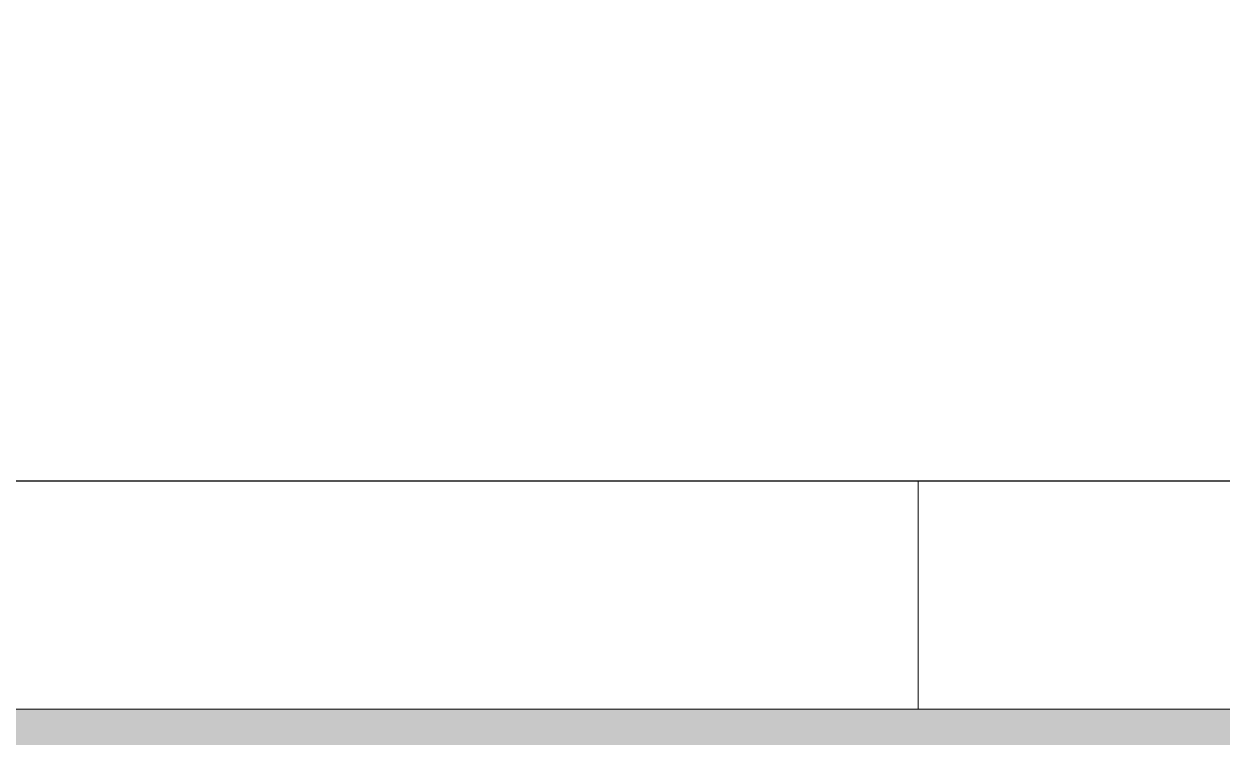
# Model space of a CAD drawing. Header units: millimetres. Extents: x 50254 to 245170, y 481 to 78637.
# Drawn here: x 73799.3 to 74061.5, y 5543.9 to 5700 of the extents above; entities that cross this region are included whole.
import ezdxf

# ---------------------------------------------------------------- set-up
doc = ezdxf.new("R2010")
doc.units = ezdxf.units.MM
doc.linetypes.add('Centre', pattern=[31.75, 6.35, -4.7625, 15.875, -4.7625])
doc.linetypes.add('IMPORT-CENTER _2_', pattern=[40.64, 25.4, -5.08, 5.08, -5.08])
for name, color, linetype, lineweight in [('A-DETL-GENF-5', 9, 'Continuous', 18), ('A-DETL-THIN', 151, 'Continuous', 18), ('A-FLOR-LEVL-2', 51, 'Centre', 9), ('A-WALL', 113, 'Continuous', 18), ('G-IMPT', 8, 'Continuous', 18), ('G-IMPT-4', 8, 'IMPORT-CENTER _2_', 18), ('M-EQPM', 50, 'Continuous', 18), ('M-EQPM-2', 50, 'Continuous', 25)]:
    doc.layers.add(name, color=color, linetype=linetype, lineweight=lineweight)

# ---------------------------------------------------------------- blocks, each defined once
blk = doc.blocks.new('TKTC_XREF_251221_MB TANG 2-7 - TKTC_XREF_260130_MB TANG 2-5_dwg_$cc-4746812-TKCS_CĂN HỘ LOẠI 1 - MẶT CẮT 1')
at = {"layer": 'G-IMPT'}
blk.add_line((31222.55, 5600), (31222.55, 5600), dxfattribs=at)
at = {"layer": 'G-IMPT-4'}
blk.add_line((31264.97, 5600), (31180.12, 5600), dxfattribs=at)
at = {"layer": 'M-EQPM'}
for p, q in [((31254.07, 5600), (31191.02, 5600)), ((31191.02, 5600), (31222.55, 5600)), ((31222.55, 5600), (31254.07, 5600))]:
    blk.add_line(p, q, dxfattribs=at)
blk = doc.blocks.new('TKTC_XREF_251221_MB TANG 2-7 - TKTC_XREF_260130_MB TANG 2-5_dwg_CUM U_DN150-4746811-TKCS_CĂN HỘ LOẠI 1 - MẶT CẮT 1')
at = {"layer": 'G-IMPT'}
for p, q in [((31182.07, 5600), (31181.51, 5600)), ((31181.51, 5600), (31182.07, 5600)), ((31181.51, 5600), (31182.07, 5600)), ((31182.07, 5600), (31181.51, 5600)), ((31185.26, 5600), (31182.07, 5600)), ((31182.07, 5600), (31185.26, 5600)), ((31185.26, 5600), (31182.07, 5600)), ((31182.07, 5600), (31185.26, 5600)), ((31185.83, 5600), (31185.83, 5600)), ((31185.83, 5600), (31185.83, 5600)), ((31185.83, 5600), (31188.64, 5600)), ((31188.64, 5600), (31185.83, 5600)), ((31188.64, 5600), (31185.83, 5600)), ((31188.64, 5600), (31185.83, 5600)), ((31185.83, 5600), (31188.64, 5600)), ((31188.64, 5600), (31185.83, 5600)), ((31188.64, 5600), (31185.83, 5600)), ((31188.64, 5600), (31185.83, 5600)), ((31188.64, 5600), (31189.77, 5600)), ((31189.77, 5600), (31188.64, 5600)), ((31188.64, 5600), (31189.77, 5600)), ((31189.77, 5600), (31188.64, 5600)), ((31189.77, 5600), (31224.3, 5600)), ((31189.77, 5600), (31224.3, 5600)), ((31189.77, 5600), (31224.3, 5600)), ((31189.77, 5600), (31224.3, 5600)), ((31224.3, 5600), (31224.3, 5600)), ((31224.3, 5600), (31224.3, 5600)), ((31224.3, 5600), (31259.79, 5600)), ((31259.79, 5600), (31224.3, 5600))]:
    blk.add_line(p, q, dxfattribs=at)
blk = doc.blocks.new('TKTC_XREF_251221_MB TANG 2-7 - TKTC_XREF_260130_MB TANG 2-5_dwg_CUM U_DN150-V27-TKCS_CĂN HỘ LOẠI 1 - MẶT CẮT 1')
at = {"layer": 'G-IMPT'}
for p, q in [((31180.79, 5600), (31180.11, 5600)), ((31180.11, 5600), (31180.79, 5600)), ((31180.11, 5600), (31180.79, 5600)), ((31180.79, 5600), (31180.11, 5600)), ((31184.58, 5600), (31180.79, 5600)), ((31180.79, 5600), (31184.58, 5600)), ((31184.58, 5600), (31180.79, 5600)), ((31180.79, 5600), (31184.58, 5600)), ((31185.25, 5600), (31185.25, 5600)), ((31185.25, 5600), (31185.25, 5600)), ((31185.25, 5600), (31188.6, 5600)), ((31188.6, 5600), (31185.25, 5600)), ((31188.6, 5600), (31185.25, 5600)), ((31188.6, 5600), (31185.25, 5600)), ((31185.25, 5600), (31188.6, 5600)), ((31188.6, 5600), (31185.25, 5600)), ((31188.6, 5600), (31185.25, 5600)), ((31188.6, 5600), (31185.25, 5600)), ((31188.6, 5600), (31189.95, 5600)), ((31189.95, 5600), (31188.6, 5600)), ((31188.6, 5600), (31189.95, 5600)), ((31189.95, 5600), (31188.6, 5600)), ((31189.95, 5600), (31231.05, 5600)), ((31189.95, 5600), (31231.05, 5600)), ((31189.95, 5600), (31231.05, 5600)), ((31189.95, 5600), (31231.05, 5600)), ((31231.05, 5600), (31267.64, 5600)), ((31267.64, 5600), (31231.05, 5600)), ((31231.05, 5600), (31269.82, 5600)), ((31269.82, 5600), (31231.05, 5600)), ((31231.05, 5600), (31273.31, 5600)), ((31273.31, 5600), (31231.05, 5600))]:
    blk.add_line(p, q, dxfattribs=at)
blk = doc.blocks.new('TKTC_XREF_251221_MB TANG 2-7 - TKTC_XREF_260130_MB TANG 2-5_dwg_$cc-V28-TKCS_CĂN HỘ LOẠI 1 - MẶT CẮT 1')
at = {"layer": 'G-IMPT'}
for p, q in [((31231.05, 5600), (31195.36, 5600)), ((31195.36, 5600), (31266.75, 5600)), ((31266.75, 5600), (31231.05, 5600))]:
    blk.add_line(p, q, dxfattribs=at)
at = {"layer": 'G-IMPT-4'}
blk.add_line((31281.56, 5600), (31180.55, 5600), dxfattribs=at)
at = {"layer": 'M-EQPM'}
for p, q in [((31268.59, 5600), (31193.52, 5600)), ((31193.52, 5600), (31231.05, 5600)), ((31231.05, 5600), (31268.59, 5600))]:
    blk.add_line(p, q, dxfattribs=at)
blk = doc.blocks.new('TKTC_XREF_251221_MB TANG 2-7 - TKTC_XREF_260130_MB TANG 2-5_dwg_$cc-4746805-TKCS_CĂN HỘ LOẠI 1 - MẶT CẮT 1')
at = {"layer": 'G-IMPT-4'}
for p, q in [((31264.16, 5600), (31183.63, 5600)), ((31223.89, 5600), (31223.89, 5600))]:
    blk.add_line(p, q, dxfattribs=at)
at = {"layer": 'M-EQPM'}
for p, q in [((31193.97, 5600), (31250.86, 5600)), ((31250.86, 5600), (31193.97, 5600)), ((31223.89, 5600), (31223.89, 5600)), ((31223.89, 5600), (31223.89, 5600)), ((31223.89, 5600), (31223.89, 5600))]:
    blk.add_line(p, q, dxfattribs=at)
blk = doc.blocks.new('TKTC_XREF_251221_MB TANG 2-7 - TKTC_XREF_260130_MB TANG 2-5_dwg_CUM U_DN100-4746799-TKCS_CĂN HỘ LOẠI 1 - MẶT CẮT 1')
at = {"layer": 'G-IMPT'}
for p, q in [((31182.38, 5600), (31182.88, 5600)), ((31182.88, 5600), (31182.38, 5600)), ((31182.38, 5600), (31182.88, 5600)), ((31182.88, 5600), (31182.38, 5600)), ((31185.74, 5600), (31182.88, 5600)), ((31182.88, 5600), (31185.74, 5600)), ((31185.74, 5600), (31182.88, 5600)), ((31182.88, 5600), (31185.74, 5600)), ((31186.24, 5600), (31186.24, 5600)), ((31186.24, 5600), (31186.24, 5600)), ((31186.24, 5600), (31188.76, 5600)), ((31188.76, 5600), (31186.24, 5600)), ((31188.76, 5600), (31186.24, 5600)), ((31188.76, 5600), (31186.24, 5600)), ((31186.24, 5600), (31188.76, 5600)), ((31188.76, 5600), (31186.24, 5600)), ((31188.76, 5600), (31186.24, 5600)), ((31188.76, 5600), (31186.24, 5600)), ((31188.76, 5600), (31189.77, 5600)), ((31189.77, 5600), (31188.76, 5600)), ((31188.76, 5600), (31189.77, 5600)), ((31189.77, 5600), (31188.76, 5600)), ((31189.77, 5600), (31223.89, 5600)), ((31189.77, 5600), (31223.89, 5600)), ((31189.77, 5600), (31223.89, 5600)), ((31189.77, 5600), (31223.89, 5600)), ((31223.89, 5600), (31223.89, 5600)), ((31223.89, 5600), (31223.89, 5600)), ((31223.89, 5600), (31259.21, 5600)), ((31259.21, 5600), (31223.89, 5600))]:
    blk.add_line(p, q, dxfattribs=at)
blk = doc.blocks.new('TKTC_XREF_251221_MB TANG 2-7 - TKTC_XREF_260130_MB TANG 2-5_dwg_CUM U_DN150-V29-TKCS_CĂN HỘ LOẠI 1 - MẶT CẮT 1')
at = {"layer": 'G-IMPT'}
for p, q in [((31178.78, 5600), (31177.97, 5600)), ((31177.97, 5600), (31178.78, 5600)), ((31177.97, 5600), (31178.78, 5600)), ((31178.78, 5600), (31177.97, 5600)), ((31183.33, 5600), (31178.78, 5600)), ((31178.78, 5600), (31183.33, 5600)), ((31183.33, 5600), (31178.78, 5600)), ((31178.78, 5600), (31183.33, 5600)), ((31184.14, 5600), (31184.14, 5600)), ((31184.14, 5600), (31184.14, 5600)), ((31184.14, 5600), (31184.14, 5600)), ((31184.14, 5600), (31184.14, 5600)), ((31184.14, 5600), (31184.14, 5600)), ((31184.14, 5600), (31184.14, 5600)), ((31184.14, 5600), (31188.16, 5600)), ((31188.16, 5600), (31184.14, 5600)), ((31188.16, 5600), (31184.14, 5600)), ((31188.16, 5600), (31184.14, 5600)), ((31184.14, 5600), (31188.16, 5600)), ((31188.16, 5600), (31184.14, 5600)), ((31188.16, 5600), (31184.14, 5600)), ((31188.16, 5600), (31184.14, 5600)), ((31188.16, 5600), (31189.77, 5600)), ((31189.77, 5600), (31188.16, 5600)), ((31188.16, 5600), (31189.77, 5600)), ((31189.77, 5600), (31188.16, 5600)), ((31189.77, 5600), (31239.1, 5600)), ((31189.77, 5600), (31239.1, 5600)), ((31189.77, 5600), (31239.1, 5600)), ((31189.77, 5600), (31239.1, 5600)), ((31239.1, 5600), (31283.01, 5600)), ((31283.01, 5600), (31239.1, 5600)), ((31239.1, 5600), (31239.1, 5600)), ((31239.1, 5600), (31239.1, 5600))]:
    blk.add_line(p, q, dxfattribs=at)
blk = doc.blocks.new('TKTC_XREF_251221_MB TANG 2-7 - TKTC_XREF_260130_MB TANG 2-5_dwg_$cc-4746800-TKCS_CĂN HỘ LOẠI 1 - MẶT CẮT 1')
at = {"layer": 'G-IMPT-4'}
for p, q in [((31402.54, 5600), (31176.48, 5600)), ((31289.65, 5600), (31289.37, 5600))]:
    blk.add_line(p, q, dxfattribs=at)
at = {"layer": 'M-EQPM'}
for p, q in [((31205.51, 5600), (31205.51, 5600)), ((31289.61, 5600), (31289.4, 5600)), ((31289.4, 5600), (31289.51, 5600)), ((31289.51, 5600), (31289.61, 5600))]:
    blk.add_line(p, q, dxfattribs=at)
blk = doc.blocks.new('TKTC_XREF_251221_MB TANG 2-7 - TKTC_XREF_260130_MB TANG 2-5_dwg_CUM U_DN100-4746796-TKCS_CĂN HỘ LOẠI 1 - MẶT CẮT 1')
at = {"layer": 'G-IMPT'}
for p, q in [((31169.28, 5600), (31170.7, 5600)), ((31170.69, 5600), (31169.28, 5600)), ((31169.28, 5600), (31169.28, 5600)), ((31169.52, 5600), (31170.94, 5600)), ((31170.93, 5600), (31169.52, 5600)), ((31169.52, 5600), (31169.52, 5600)), ((31172.99, 5600), (31173, 5600)), ((31173.24, 5600), (31173.24, 5600)), ((31175.8, 5600), (31175.81, 5600)), ((31176.05, 5600), (31176.05, 5600)), ((31178.7, 5600), (31178.72, 5600)), ((31178.94, 5600), (31178.96, 5600)), ((31180.11, 5600), (31180.12, 5600)), ((31180.12, 5600), (31180.13, 5600)), ((31187.19, 5600), (31180.12, 5600)), ((31180.13, 5600), (31180.14, 5600)), ((31187.2, 5600), (31180.13, 5600)), ((31180.36, 5600), (31180.36, 5600)), ((31180.36, 5600), (31180.37, 5600)), ((31187.43, 5600), (31180.36, 5600)), ((31180.37, 5600), (31180.38, 5600)), ((31187.44, 5600), (31180.37, 5600)), ((31190.02, 5600), (31285.81, 5600)), ((31190.28, 5600), (31286.07, 5600)), ((31286.07, 5600), (31285.81, 5600)), ((31286.05, 5600), (31285.82, 5600)), ((31286.04, 5600), (31285.83, 5600))]:
    blk.add_line(p, q, dxfattribs=at)
at = {"layer": 'G-IMPT', "flags": 128}
for points in [[(31178.7, 5600), (31170.69, 5600), (31170.7, 5600), (31178.71, 5600)], [(31178.95, 5600), (31170.93, 5600), (31170.94, 5600), (31178.96, 5600)], [(31180.14, 5600), (31187.21, 5600), (31187.19, 5600), (31180.11, 5600)], [(31180.38, 5600), (31187.45, 5600), (31187.43, 5600), (31180.36, 5600)], [(31187.19, 5600), (31187.18, 5600), (31190.01, 5600), (31190.04, 5600), (31187.21, 5600), (31187.21, 5600)], [(31187.43, 5600), (31187.43, 5600), (31190.25, 5600), (31190.28, 5600), (31187.45, 5600), (31187.45, 5600)], [(31190.03, 5600), (31285.82, 5600), (31285.83, 5600)], [(31190.26, 5600), (31286.05, 5600), (31286.04, 5600)]]:
    blk.add_lwpolyline(points, dxfattribs=at)
blk = doc.blocks.new('TKTC_XREF_251221_MB TANG 2-7 - TKTC_XREF_260130_MB TANG 2-5_dwg_$cc-V30-TKCS_CĂN HỘ LOẠI 1 - MẶT CẮT 1')
at = {"layer": 'G-IMPT-4'}
for p, q in [((31071.84, 5600), (31192.94, 5600)), ((31132.83, 5600), (31131.94, 5600))]:
    blk.add_line(p, q, dxfattribs=at)
at = {"layer": 'M-EQPM'}
for p, q in [((31132.72, 5600), (31132.06, 5600)), ((31132.06, 5600), (31132.39, 5600)), ((31132.39, 5600), (31132.72, 5600)), ((31177.39, 5600), (31177.39, 5600))]:
    blk.add_line(p, q, dxfattribs=at)
blk = doc.blocks.new('TKTC_XREF_251221_MB TANG 2-7 - TKTC_XREF_260130_MB TANG 2-5_dwg_CUM U_DN100-V31-TKCS_CĂN HỘ LOẠI 1 - MẶT CẮT 1')
at = {"layer": 'G-IMPT'}
for p, q in [((31134.7, 5600), (31133.9, 5600)), ((31185.22, 5600), (31133.9, 5600)), ((31134.65, 5600), (31133.95, 5600)), ((31134.63, 5600), (31133.97, 5600)), ((31186.01, 5600), (31134.7, 5600)), ((31186.74, 5600), (31190.53, 5600)), ((31186.77, 5600), (31190.56, 5600)), ((31187.49, 5600), (31191.28, 5600)), ((31187.52, 5600), (31191.31, 5600)), ((31190.51, 5600), (31190.53, 5600)), ((31190.53, 5600), (31190.56, 5600)), ((31190.56, 5600), (31190.58, 5600)), ((31191.26, 5600), (31191.28, 5600)), ((31191.28, 5600), (31191.31, 5600)), ((31191.28, 5600), (31191.33, 5600)), ((31191.31, 5600), (31191.33, 5600)), ((31192.03, 5600), (31192.08, 5600)), ((31192.85, 5600), (31192.87, 5600)), ((31193.6, 5600), (31193.62, 5600)), ((31194.35, 5600), (31194.37, 5600)), ((31195.1, 5600), (31195.12, 5600)), ((31195.58, 5600), (31196.34, 5600)), ((31196.36, 5600), (31195.61, 5600)), ((31196.33, 5600), (31197.1, 5600)), ((31196.34, 5600), (31196.36, 5600)), ((31197.11, 5600), (31196.36, 5600)), ((31197.1, 5600), (31197.11, 5600))]:
    blk.add_line(p, q, dxfattribs=at)
at = {"layer": 'G-IMPT', "flags": 128}
for points in [[(31185.26, 5600), (31133.95, 5600), (31133.97, 5600)], [(31185.97, 5600), (31134.65, 5600), (31134.63, 5600)], [(31186.72, 5600), (31186.71, 5600), (31185.19, 5600), (31185.28, 5600), (31186.8, 5600), (31186.79, 5600)], [(31187.47, 5600), (31187.46, 5600), (31185.95, 5600), (31186.03, 5600), (31187.55, 5600), (31187.54, 5600)], [(31190.58, 5600), (31186.79, 5600), (31186.72, 5600), (31190.51, 5600)], [(31191.33, 5600), (31187.54, 5600), (31187.47, 5600), (31191.26, 5600)], [(31191.29, 5600), (31195.58, 5600), (31195.61, 5600), (31191.32, 5600)], [(31192.04, 5600), (31196.33, 5600), (31196.36, 5600), (31192.07, 5600)]]:
    blk.add_lwpolyline(points, dxfattribs=at)
blk = doc.blocks.new('TKTC_XREF_251221_MB TANG 2-7 - TKTC_XREF_260130_MB TANG 2-5_dwg_$cc-4746795-TKCS_CĂN HỘ LOẠI 1 - MẶT CẮT 1')
at = {"layer": 'G-IMPT-4'}
for p, q in [((31043.33, 5600), (31196.34, 5600)), ((31119.9, 5600), (31119.78, 5600))]:
    blk.add_line(p, q, dxfattribs=at)
at = {"layer": 'M-EQPM'}
for p, q in [((31119.88, 5600), (31119.79, 5600)), ((31119.79, 5600), (31119.84, 5600)), ((31119.84, 5600), (31119.88, 5600)), ((31176.69, 5600), (31176.69, 5600))]:
    blk.add_line(p, q, dxfattribs=at)
blk = doc.blocks.new('TKTC_XREF_251221_MB TANG 2-7 - TKTC_XREF_260130_MB TANG 2-5_dwg_CUM U_DN100-V32-TKCS_CĂN HỘ LOẠI 1 - MẶT CẮT 1')
at = {"layer": 'G-IMPT'}
for p, q in [((31119.78, 5600), (31119.89, 5600)), ((31184.62, 5600), (31119.78, 5600)), ((31119.79, 5600), (31119.88, 5600)), ((31119.79, 5600), (31119.88, 5600)), ((31184.73, 5600), (31119.89, 5600)), ((31186.53, 5600), (31191.32, 5600)), ((31186.54, 5600), (31191.33, 5600)), ((31186.64, 5600), (31191.43, 5600)), ((31186.64, 5600), (31191.43, 5600)), ((31191.32, 5600), (31191.32, 5600)), ((31191.33, 5600), (31191.32, 5600)), ((31191.33, 5600), (31191.33, 5600)), ((31191.43, 5600), (31191.42, 5600)), ((31191.43, 5600), (31191.43, 5600)), ((31191.43, 5600), (31191.43, 5600)), ((31192.28, 5600), (31192.28, 5600)), ((31192.39, 5600), (31192.38, 5600)), ((31194.25, 5600), (31194.24, 5600)), ((31194.35, 5600), (31194.35, 5600)), ((31196.15, 5600), (31196.15, 5600)), ((31196.25, 5600), (31196.25, 5600)), ((31198.66, 5600), (31197.7, 5600)), ((31197.71, 5600), (31198.67, 5600)), ((31198.77, 5600), (31197.81, 5600)), ((31197.81, 5600), (31198.77, 5600)), ((31198.67, 5600), (31198.66, 5600)), ((31198.77, 5600), (31198.77, 5600))]:
    blk.add_line(p, q, dxfattribs=at)
at = {"layer": 'G-IMPT', "flags": 128}
for points in [[(31184.62, 5600), (31119.79, 5600), (31119.79, 5600)], [(31184.72, 5600), (31119.88, 5600), (31119.88, 5600)], [(31186.54, 5600), (31186.54, 5600), (31184.63, 5600), (31184.61, 5600), (31186.53, 5600), (31186.53, 5600)], [(31186.65, 5600), (31186.65, 5600), (31184.73, 5600), (31184.72, 5600), (31186.63, 5600), (31186.64, 5600)], [(31191.32, 5600), (31186.53, 5600), (31186.54, 5600), (31191.33, 5600)], [(31191.42, 5600), (31186.64, 5600), (31186.65, 5600), (31191.43, 5600)], [(31192.28, 5600), (31197.71, 5600), (31197.7, 5600), (31192.28, 5600)], [(31192.39, 5600), (31197.81, 5600), (31197.81, 5600), (31192.38, 5600)]]:
    blk.add_lwpolyline(points, dxfattribs=at)
blk = doc.blocks.new('TKTC_XREF_251221_MB TANG 2-7 - TKTC_XREF_260130_MB TANG 2-5_dwg_$cc-4746798-TKCS_CĂN HỘ LOẠI 1 - MẶT CẮT 1')
at = {"layer": 'G-IMPT-4'}
for p, q in [((31044.17, 5600), (31197.18, 5600)), ((31120.61, 5600), (31120.73, 5600))]:
    blk.add_line(p, q, dxfattribs=at)
at = {"layer": 'M-EQPM'}
for p, q in [((31120.67, 5600), (31120.63, 5600)), ((31120.63, 5600), (31120.72, 5600)), ((31120.72, 5600), (31120.67, 5600)), ((31177.53, 5600), (31177.53, 5600))]:
    blk.add_line(p, q, dxfattribs=at)
blk = doc.blocks.new('TKTC_XREF_251221_MB TANG 2-7 - TKTC_XREF_260130_MB TANG 2-5_dwg_$cc-4746797-TKCS_CĂN HỘ LOẠI 1 - MẶT CẮT 1')
at = {"layer": 'G-IMPT-4'}
for p, q in [((31072.24, 5600), (31193.34, 5600)), ((31133.23, 5600), (31132.35, 5600))]:
    blk.add_line(p, q, dxfattribs=at)
at = {"layer": 'M-EQPM'}
for p, q in [((31133.12, 5600), (31132.46, 5600)), ((31132.46, 5600), (31132.79, 5600)), ((31132.79, 5600), (31133.12, 5600)), ((31177.79, 5600), (31177.79, 5600))]:
    blk.add_line(p, q, dxfattribs=at)
blk = doc.blocks.new('TKTC_XREF_251221_MB TANG 2-7 - TKTC_XREF_260130_MB TANG 2-5_dwg_$cc-4746802-TKCS_CĂN HỘ LOẠI 1 - MẶT CẮT 1')
at = {"layer": 'G-IMPT-4'}
for p, q in [((31071.84, 5600), (31192.94, 5600)), ((31132.83, 5600), (31131.94, 5600))]:
    blk.add_line(p, q, dxfattribs=at)
at = {"layer": 'M-EQPM'}
for p, q in [((31132.72, 5600), (31132.06, 5600)), ((31132.06, 5600), (31132.39, 5600)), ((31132.39, 5600), (31132.72, 5600)), ((31177.39, 5600), (31177.39, 5600))]:
    blk.add_line(p, q, dxfattribs=at)
blk = doc.blocks.new('TKTC_XREF_251221_MB TANG 2-7 - TKTC_XREF_260130_MB TANG 2-5_dwg_CUM U_DN100-V39-TKCS_CĂN HỘ LOẠI 1 - MẶT CẮT 1')
at = {"layer": 'G-IMPT'}
for p, q in [((31134.7, 5600), (31133.9, 5600)), ((31185.22, 5600), (31133.9, 5600)), ((31134.65, 5600), (31133.95, 5600)), ((31134.63, 5600), (31133.97, 5600)), ((31186.01, 5600), (31134.7, 5600)), ((31186.74, 5600), (31190.53, 5600)), ((31186.77, 5600), (31190.56, 5600)), ((31187.49, 5600), (31191.28, 5600)), ((31187.52, 5600), (31191.31, 5600)), ((31190.51, 5600), (31190.53, 5600)), ((31190.53, 5600), (31190.56, 5600)), ((31190.56, 5600), (31190.58, 5600)), ((31191.26, 5600), (31191.28, 5600)), ((31191.28, 5600), (31191.31, 5600)), ((31191.28, 5600), (31191.33, 5600)), ((31191.31, 5600), (31191.33, 5600)), ((31192.03, 5600), (31192.08, 5600)), ((31192.85, 5600), (31192.87, 5600)), ((31193.6, 5600), (31193.62, 5600)), ((31194.35, 5600), (31194.37, 5600)), ((31195.1, 5600), (31195.12, 5600)), ((31195.58, 5600), (31196.34, 5600)), ((31196.36, 5600), (31195.61, 5600)), ((31196.33, 5600), (31197.1, 5600)), ((31196.34, 5600), (31196.36, 5600)), ((31197.11, 5600), (31196.36, 5600)), ((31197.1, 5600), (31197.11, 5600))]:
    blk.add_line(p, q, dxfattribs=at)
at = {"layer": 'G-IMPT', "flags": 128}
for points in [[(31185.26, 5600), (31133.95, 5600), (31133.97, 5600)], [(31185.97, 5600), (31134.65, 5600), (31134.63, 5600)], [(31186.72, 5600), (31186.71, 5600), (31185.19, 5600), (31185.28, 5600), (31186.8, 5600), (31186.79, 5600)], [(31187.47, 5600), (31187.46, 5600), (31185.95, 5600), (31186.03, 5600), (31187.55, 5600), (31187.54, 5600)], [(31190.58, 5600), (31186.79, 5600), (31186.72, 5600), (31190.51, 5600)], [(31191.33, 5600), (31187.54, 5600), (31187.47, 5600), (31191.26, 5600)], [(31191.29, 5600), (31195.58, 5600), (31195.61, 5600), (31191.32, 5600)], [(31192.04, 5600), (31196.33, 5600), (31196.36, 5600), (31192.07, 5600)]]:
    blk.add_lwpolyline(points, dxfattribs=at)
blk = doc.blocks.new('TKTC_XREF_251221_MB TANG 2-7 - TKTC_XREF_260130_MB TANG 2-5_dwg_$cc-4746807-TKCS_CĂN HỘ LOẠI 1 - MẶT CẮT 1')
at = {"layer": 'G-IMPT-4'}
for p, q in [((31043.33, 5600), (31196.34, 5600)), ((31119.9, 5600), (31119.78, 5600))]:
    blk.add_line(p, q, dxfattribs=at)
at = {"layer": 'M-EQPM'}
for p, q in [((31119.88, 5600), (31119.79, 5600)), ((31119.79, 5600), (31119.84, 5600)), ((31119.84, 5600), (31119.88, 5600)), ((31176.69, 5600), (31176.69, 5600))]:
    blk.add_line(p, q, dxfattribs=at)
blk = doc.blocks.new('TKTC_XREF_251221_MB TANG 2-7 - TKTC_XREF_260130_MB TANG 2-5_dwg_CUM U_DN100-V40-TKCS_CĂN HỘ LOẠI 1 - MẶT CẮT 1')
at = {"layer": 'G-IMPT'}
for p, q in [((31119.78, 5600), (31119.89, 5600)), ((31184.62, 5600), (31119.78, 5600)), ((31119.79, 5600), (31119.88, 5600)), ((31119.79, 5600), (31119.88, 5600)), ((31184.73, 5600), (31119.89, 5600)), ((31186.53, 5600), (31191.32, 5600)), ((31186.54, 5600), (31191.33, 5600)), ((31186.64, 5600), (31191.43, 5600)), ((31186.64, 5600), (31191.43, 5600)), ((31191.32, 5600), (31191.32, 5600)), ((31191.33, 5600), (31191.32, 5600)), ((31191.33, 5600), (31191.33, 5600)), ((31191.43, 5600), (31191.42, 5600)), ((31191.43, 5600), (31191.43, 5600)), ((31191.43, 5600), (31191.43, 5600)), ((31192.28, 5600), (31192.28, 5600)), ((31192.39, 5600), (31192.38, 5600)), ((31194.25, 5600), (31194.24, 5600)), ((31194.35, 5600), (31194.35, 5600)), ((31196.15, 5600), (31196.15, 5600)), ((31196.25, 5600), (31196.25, 5600)), ((31198.66, 5600), (31197.7, 5600)), ((31197.71, 5600), (31198.67, 5600)), ((31198.77, 5600), (31197.81, 5600)), ((31197.81, 5600), (31198.77, 5600)), ((31198.67, 5600), (31198.66, 5600)), ((31198.77, 5600), (31198.77, 5600))]:
    blk.add_line(p, q, dxfattribs=at)
at = {"layer": 'G-IMPT', "flags": 128}
for points in [[(31184.62, 5600), (31119.79, 5600), (31119.79, 5600)], [(31184.72, 5600), (31119.88, 5600), (31119.88, 5600)], [(31186.54, 5600), (31186.54, 5600), (31184.63, 5600), (31184.61, 5600), (31186.53, 5600), (31186.53, 5600)], [(31186.65, 5600), (31186.65, 5600), (31184.73, 5600), (31184.72, 5600), (31186.63, 5600), (31186.64, 5600)], [(31191.32, 5600), (31186.53, 5600), (31186.54, 5600), (31191.33, 5600)], [(31191.42, 5600), (31186.64, 5600), (31186.65, 5600), (31191.43, 5600)], [(31192.28, 5600), (31197.71, 5600), (31197.7, 5600), (31192.28, 5600)], [(31192.39, 5600), (31197.81, 5600), (31197.81, 5600), (31192.38, 5600)]]:
    blk.add_lwpolyline(points, dxfattribs=at)
blk = doc.blocks.new('TKTC_XREF_251221_MB TANG 2-7 - TKTC_XREF_260130_MB TANG 2-5_dwg_$cc-4746806-TKCS_CĂN HỘ LOẠI 1 - MẶT CẮT 1')
at = {"layer": 'G-IMPT-4'}
for p, q in [((31044.17, 5600), (31197.18, 5600)), ((31120.61, 5600), (31120.73, 5600))]:
    blk.add_line(p, q, dxfattribs=at)
at = {"layer": 'M-EQPM'}
for p, q in [((31120.67, 5600), (31120.63, 5600)), ((31120.63, 5600), (31120.72, 5600)), ((31120.72, 5600), (31120.67, 5600)), ((31177.53, 5600), (31177.53, 5600))]:
    blk.add_line(p, q, dxfattribs=at)
blk = doc.blocks.new('TKTC_XREF_251221_MB TANG 2-7 - TKTC_XREF_260130_MB TANG 2-5_dwg_$cc-4746801-TKCS_CĂN HỘ LOẠI 1 - MẶT CẮT 1')
at = {"layer": 'G-IMPT-4'}
for p, q in [((31072.24, 5600), (31193.34, 5600)), ((31133.23, 5600), (31132.35, 5600))]:
    blk.add_line(p, q, dxfattribs=at)
at = {"layer": 'M-EQPM'}
for p, q in [((31133.12, 5600), (31132.46, 5600)), ((31132.46, 5600), (31132.79, 5600)), ((31132.79, 5600), (31133.12, 5600)), ((31177.79, 5600), (31177.79, 5600))]:
    blk.add_line(p, q, dxfattribs=at)
blk = doc.blocks.new('TKTC_XREF_251221_MB TANG 2-7 - TKTC_XREF_251221_MB TANG 2-7-2039446-TKCS_CĂN HỘ LOẠI 1 - MẶT CẮT 1')
at = {"layer": 'M-EQPM'}
for p, q in [((31086.14, 5600), (31135.31, 5600)), ((31135.31, 5600), (31086.14, 5600)), ((31187.94, 5600), (31139.77, 5600)), ((31139.77, 5600), (31187.94, 5600)), ((31185.72, 5600), (31234.88, 5600)), ((31234.88, 5600), (31185.72, 5600)), ((31185.72, 5600), (31234.88, 5600)), ((31234.88, 5600), (31185.72, 5600)), ((31185.72, 5600), (31234.88, 5600)), ((31234.88, 5600), (31185.72, 5600)), ((31185.72, 5600), (31234.88, 5600)), ((31234.88, 5600), (31185.72, 5600))]:
    blk.add_line(p, q, dxfattribs=at)
at = {"layer": 'M-EQPM-2'}
blk.add_line((23535.31, 5600), (33902.81, 5600), dxfattribs=at)
for name, p in [('TKTC_XREF_251221_MB TANG 2-7 - TKTC_XREF_260130_MB TANG 2-5_dwg_$cc-4746795-TKCS_CĂN HỘ LOẠI 1 - MẶT CẮT 1', (-99.57, 0)), ('TKTC_XREF_251221_MB TANG 2-7 - TKTC_XREF_260130_MB TANG 2-5_dwg_$cc-4746798-TKCS_CĂN HỘ LOẠI 1 - MẶT CẮT 1', (-100.32, 0)), ('TKTC_XREF_251221_MB TANG 2-7 - TKTC_XREF_260130_MB TANG 2-5_dwg_$cc-4746797-TKCS_CĂN HỘ LOẠI 1 - MẶT CẮT 1', (-100.32, 0)), ('TKTC_XREF_251221_MB TANG 2-7 - TKTC_XREF_260130_MB TANG 2-5_dwg_$cc-V30-TKCS_CĂN HỘ LOẠI 1 - MẶT CẮT 1', (-99.57, 0)), ('TKTC_XREF_251221_MB TANG 2-7 - TKTC_XREF_260130_MB TANG 2-5_dwg_CUM U_DN100-V32-TKCS_CĂN HỘ LOẠI 1 - MẶT CẮT 1', (-99.57, 0)), ('TKTC_XREF_251221_MB TANG 2-7 - TKTC_XREF_260130_MB TANG 2-5_dwg_CUM U_DN100-V32-TKCS_CĂN HỘ LOẠI 1 - MẶT CẮT 1', (-99.49, 0)), ('TKTC_XREF_251221_MB TANG 2-7 - TKTC_XREF_260130_MB TANG 2-5_dwg_CUM U_DN100-V31-TKCS_CĂN HỘ LOẠI 1 - MẶT CẮT 1', (-99.92, 0)), ('TKTC_XREF_251221_MB TANG 2-7 - TKTC_XREF_260130_MB TANG 2-5_dwg_CUM U_DN100-V31-TKCS_CĂN HỘ LOẠI 1 - MẶT CẮT 1', (-99.57, 0)), ('TKTC_XREF_251221_MB TANG 2-7 - TKTC_XREF_260130_MB TANG 2-5_dwg_$cc-4746795-TKCS_CĂN HỘ LOẠI 1 - MẶT CẮT 1', (0, 0)), ('TKTC_XREF_251221_MB TANG 2-7 - TKTC_XREF_260130_MB TANG 2-5_dwg_$cc-4746795-TKCS_CĂN HỘ LOẠI 1 - MẶT CẮT 1', (0, 0)), ('TKTC_XREF_251221_MB TANG 2-7 - TKTC_XREF_260130_MB TANG 2-5_dwg_$cc-4746795-TKCS_CĂN HỘ LOẠI 1 - MẶT CẮT 1', (0, 0)), ('TKTC_XREF_251221_MB TANG 2-7 - TKTC_XREF_260130_MB TANG 2-5_dwg_$cc-4746807-TKCS_CĂN HỘ LOẠI 1 - MẶT CẮT 1', (0, 0)), ('TKTC_XREF_251221_MB TANG 2-7 - TKTC_XREF_260130_MB TANG 2-5_dwg_$cc-4746798-TKCS_CĂN HỘ LOẠI 1 - MẶT CẮT 1', (0, 0)), ('TKTC_XREF_251221_MB TANG 2-7 - TKTC_XREF_260130_MB TANG 2-5_dwg_$cc-4746798-TKCS_CĂN HỘ LOẠI 1 - MẶT CẮT 1', (0, 0)), ('TKTC_XREF_251221_MB TANG 2-7 - TKTC_XREF_260130_MB TANG 2-5_dwg_$cc-4746798-TKCS_CĂN HỘ LOẠI 1 - MẶT CẮT 1', (0, 0)), ('TKTC_XREF_251221_MB TANG 2-7 - TKTC_XREF_260130_MB TANG 2-5_dwg_$cc-4746806-TKCS_CĂN HỘ LOẠI 1 - MẶT CẮT 1', (0, 0)), ('TKTC_XREF_251221_MB TANG 2-7 - TKTC_XREF_260130_MB TANG 2-5_dwg_$cc-V30-TKCS_CĂN HỘ LOẠI 1 - MẶT CẮT 1', (0, 0)), ('TKTC_XREF_251221_MB TANG 2-7 - TKTC_XREF_260130_MB TANG 2-5_dwg_$cc-V30-TKCS_CĂN HỘ LOẠI 1 - MẶT CẮT 1', (0, 0)), ('TKTC_XREF_251221_MB TANG 2-7 - TKTC_XREF_260130_MB TANG 2-5_dwg_$cc-V30-TKCS_CĂN HỘ LOẠI 1 - MẶT CẮT 1', (0, 0)), ('TKTC_XREF_251221_MB TANG 2-7 - TKTC_XREF_260130_MB TANG 2-5_dwg_$cc-4746802-TKCS_CĂN HỘ LOẠI 1 - MẶT CẮT 1', (0, 0)), ('TKTC_XREF_251221_MB TANG 2-7 - TKTC_XREF_260130_MB TANG 2-5_dwg_$cc-4746797-TKCS_CĂN HỘ LOẠI 1 - MẶT CẮT 1', (0, 0)), ('TKTC_XREF_251221_MB TANG 2-7 - TKTC_XREF_260130_MB TANG 2-5_dwg_$cc-4746797-TKCS_CĂN HỘ LOẠI 1 - MẶT CẮT 1', (0, 0)), ('TKTC_XREF_251221_MB TANG 2-7 - TKTC_XREF_260130_MB TANG 2-5_dwg_$cc-4746797-TKCS_CĂN HỘ LOẠI 1 - MẶT CẮT 1', (0, 0)), ('TKTC_XREF_251221_MB TANG 2-7 - TKTC_XREF_260130_MB TANG 2-5_dwg_$cc-4746801-TKCS_CĂN HỘ LOẠI 1 - MẶT CẮT 1', (0, 0)), ('TKTC_XREF_251221_MB TANG 2-7 - TKTC_XREF_260130_MB TANG 2-5_dwg_CUM U_DN100-V32-TKCS_CĂN HỘ LOẠI 1 - MẶT CẮT 1', (0, 0)), ('TKTC_XREF_251221_MB TANG 2-7 - TKTC_XREF_260130_MB TANG 2-5_dwg_CUM U_DN100-V32-TKCS_CĂN HỘ LOẠI 1 - MẶT CẮT 1', (0, 0)), ('TKTC_XREF_251221_MB TANG 2-7 - TKTC_XREF_260130_MB TANG 2-5_dwg_CUM U_DN100-V32-TKCS_CĂN HỘ LOẠI 1 - MẶT CẮT 1', (0, 0)), ('TKTC_XREF_251221_MB TANG 2-7 - TKTC_XREF_260130_MB TANG 2-5_dwg_CUM U_DN100-V40-TKCS_CĂN HỘ LOẠI 1 - MẶT CẮT 1', (0, 0)), ('TKTC_XREF_251221_MB TANG 2-7 - TKTC_XREF_260130_MB TANG 2-5_dwg_CUM U_DN100-V32-TKCS_CĂN HỘ LOẠI 1 - MẶT CẮT 1', (0.84, 0)), ('TKTC_XREF_251221_MB TANG 2-7 - TKTC_XREF_260130_MB TANG 2-5_dwg_CUM U_DN100-V32-TKCS_CĂN HỘ LOẠI 1 - MẶT CẮT 1', (0.84, 0)), ('TKTC_XREF_251221_MB TANG 2-7 - TKTC_XREF_260130_MB TANG 2-5_dwg_CUM U_DN100-V32-TKCS_CĂN HỘ LOẠI 1 - MẶT CẮT 1', (0.84, 0)), ('TKTC_XREF_251221_MB TANG 2-7 - TKTC_XREF_260130_MB TANG 2-5_dwg_CUM U_DN100-V40-TKCS_CĂN HỘ LOẠI 1 - MẶT CẮT 1', (0.84, 0)), ('TKTC_XREF_251221_MB TANG 2-7 - TKTC_XREF_260130_MB TANG 2-5_dwg_CUM U_DN100-V31-TKCS_CĂN HỘ LOẠI 1 - MẶT CẮT 1', (0, 0)), ('TKTC_XREF_251221_MB TANG 2-7 - TKTC_XREF_260130_MB TANG 2-5_dwg_CUM U_DN100-V31-TKCS_CĂN HỘ LOẠI 1 - MẶT CẮT 1', (0, 0)), ('TKTC_XREF_251221_MB TANG 2-7 - TKTC_XREF_260130_MB TANG 2-5_dwg_CUM U_DN100-V31-TKCS_CĂN HỘ LOẠI 1 - MẶT CẮT 1', (0, 0)), ('TKTC_XREF_251221_MB TANG 2-7 - TKTC_XREF_260130_MB TANG 2-5_dwg_CUM U_DN100-V39-TKCS_CĂN HỘ LOẠI 1 - MẶT CẮT 1', (0, 0)), ('TKTC_XREF_251221_MB TANG 2-7 - TKTC_XREF_260130_MB TANG 2-5_dwg_CUM U_DN100-V31-TKCS_CĂN HỘ LOẠI 1 - MẶT CẮT 1', (0.4, 0)), ('TKTC_XREF_251221_MB TANG 2-7 - TKTC_XREF_260130_MB TANG 2-5_dwg_CUM U_DN100-V31-TKCS_CĂN HỘ LOẠI 1 - MẶT CẮT 1', (0.4, 0)), ('TKTC_XREF_251221_MB TANG 2-7 - TKTC_XREF_260130_MB TANG 2-5_dwg_CUM U_DN100-V31-TKCS_CĂN HỘ LOẠI 1 - MẶT CẮT 1', (0.4, 0)), ('TKTC_XREF_251221_MB TANG 2-7 - TKTC_XREF_260130_MB TANG 2-5_dwg_CUM U_DN100-V39-TKCS_CĂN HỘ LOẠI 1 - MẶT CẮT 1', (0.4, 0)), ('TKTC_XREF_251221_MB TANG 2-7 - TKTC_XREF_260130_MB TANG 2-5_dwg_CUM U_DN100-4746796-TKCS_CĂN HỘ LOẠI 1 - MẶT CẮT 1', (0, 0)), ('TKTC_XREF_251221_MB TANG 2-7 - TKTC_XREF_260130_MB TANG 2-5_dwg_CUM U_DN100-4746796-TKCS_CĂN HỘ LOẠI 1 - MẶT CẮT 1', (0, 0)), ('TKTC_XREF_251221_MB TANG 2-7 - TKTC_XREF_260130_MB TANG 2-5_dwg_$cc-4746800-TKCS_CĂN HỘ LOẠI 1 - MẶT CẮT 1', (0, 0)), ('TKTC_XREF_251221_MB TANG 2-7 - TKTC_XREF_260130_MB TANG 2-5_dwg_$cc-4746800-TKCS_CĂN HỘ LOẠI 1 - MẶT CẮT 1', (0, 0)), ('TKTC_XREF_251221_MB TANG 2-7 - TKTC_XREF_260130_MB TANG 2-5_dwg_CUM U_DN150-V29-TKCS_CĂN HỘ LOẠI 1 - MẶT CẮT 1', (0, 0)), ('TKTC_XREF_251221_MB TANG 2-7 - TKTC_XREF_260130_MB TANG 2-5_dwg_CUM U_DN150-V29-TKCS_CĂN HỘ LOẠI 1 - MẶT CẮT 1', (0, 0)), ('TKTC_XREF_251221_MB TANG 2-7 - TKTC_XREF_260130_MB TANG 2-5_dwg_CUM U_DN150-V27-TKCS_CĂN HỘ LOẠI 1 - MẶT CẮT 1', (-0.18, 0)), ('TKTC_XREF_251221_MB TANG 2-7 - TKTC_XREF_260130_MB TANG 2-5_dwg_CUM U_DN150-V27-TKCS_CĂN HỘ LOẠI 1 - MẶT CẮT 1', (-0.18, 0)), ('TKTC_XREF_251221_MB TANG 2-7 - TKTC_XREF_260130_MB TANG 2-5_dwg_CUM U_DN150-V27-TKCS_CĂN HỘ LOẠI 1 - MẶT CẮT 1', (0, 0)), ('TKTC_XREF_251221_MB TANG 2-7 - TKTC_XREF_260130_MB TANG 2-5_dwg_$cc-4746812-TKCS_CĂN HỘ LOẠI 1 - MẶT CẮT 1', (0, 0)), ('TKTC_XREF_251221_MB TANG 2-7 - TKTC_XREF_260130_MB TANG 2-5_dwg_$cc-4746812-TKCS_CĂN HỘ LOẠI 1 - MẶT CẮT 1', (0, 0)), ('TKTC_XREF_251221_MB TANG 2-7 - TKTC_XREF_260130_MB TANG 2-5_dwg_$cc-V28-TKCS_CĂN HỘ LOẠI 1 - MẶT CẮT 1', (0, 0)), ('TKTC_XREF_251221_MB TANG 2-7 - TKTC_XREF_260130_MB TANG 2-5_dwg_$cc-V28-TKCS_CĂN HỘ LOẠI 1 - MẶT CẮT 1', (0, 0)), ('TKTC_XREF_251221_MB TANG 2-7 - TKTC_XREF_260130_MB TANG 2-5_dwg_$cc-V28-TKCS_CĂN HỘ LOẠI 1 - MẶT CẮT 1', (0, 0)), ('TKTC_XREF_251221_MB TANG 2-7 - TKTC_XREF_260130_MB TANG 2-5_dwg_CUM U_DN150-4746811-TKCS_CĂN HỘ LOẠI 1 - MẶT CẮT 1', (0, 0)), ('TKTC_XREF_251221_MB TANG 2-7 - TKTC_XREF_260130_MB TANG 2-5_dwg_CUM U_DN150-4746811-TKCS_CĂN HỘ LOẠI 1 - MẶT CẮT 1', (0, 0)), ('TKTC_XREF_251221_MB TANG 2-7 - TKTC_XREF_260130_MB TANG 2-5_dwg_CUM U_DN100-4746799-TKCS_CĂN HỘ LOẠI 1 - MẶT CẮT 1', (0, 0)), ('TKTC_XREF_251221_MB TANG 2-7 - TKTC_XREF_260130_MB TANG 2-5_dwg_$cc-4746805-TKCS_CĂN HỘ LOẠI 1 - MẶT CẮT 1', (0, 0))]:
    blk.add_blockref(name, p)
at = {"xscale": 1.2, "yscale": 1.2, "zscale": 1.2}
for p in [(-6239.67, -1120), (-6237.99, -1120)]:
    blk.add_blockref('TKTC_XREF_251221_MB TANG 2-7 - TKTC_XREF_260130_MB TANG 2-5_dwg_$cc-V28-TKCS_CĂN HỘ LOẠI 1 - MẶT CẮT 1', p, dxfattribs=at)

msp = doc.modelspace()

# ---------------------------------------------------------------- hatches: boundary and pattern name
at = {"layer": 'A-DETL-GENF-5'}
h = msp.add_hatch(dxfattribs=at)
h.set_pattern_fill('FP_4', color=256, style=0, pattern_type=2)
h.set_pattern_definition([(50, (72580.5, 15375), (364.368, -31.878), [38.1, -419.1]), (355, (72580.5, 15375), (-70.486, 382.113), [30.48, -335.28]), (100.451, (72610.85, 15372.34), (293.885, 350.233), [32.38, -356.18]), (46.184, (72580.5, 15476.6), (542.158, -84.086), [57.15, -628.65]), (96.636, (72625.67, 15469.6), (474.805, 494.855), [48.57, -534.27]), (351.184, (72580.5, 15476.6), (474.81, 494.85), [45.72, -502.92]), (21, (72631.3, 15451.2), (303.2285, -204.5305), [38.1, -419.1]), (326, (72631.3, 15451.2), (123.604, 368.376), [30.48, -335.28]), (71.451, (72656.55, 15434.16), (426.834, 163.843), [32.38, -356.18]), (37.5, (72580.49, 15375), (6.1766, 169.1102), [3.353, -327.863, 3.353, -337.007, -336.55]), (37.5, (72580.49, 15375), (6.1766, 169.1102), [-671.576, 3.353, -333.197]), (7.5, (72580.49, 15375), (133.639, 200.3615), [3.353, -190.703, 3.353, -320.243, -128.27]), (7.5, (72580.49, 15375), (133.639, 200.3615), [-517.652, 3.353, -124.917]), (327.5, (72467.2, 15375), (271.1818, -11.4584), [3.353, -123.647, 3.353, -392.887, -525.78]), (327.5, (72467.2, 15375), (271.1818, -11.4584), [-523.24, 3.353, -522.427]), (317.5, (72416.4, 15375), (296.2585, 50.853), [3.353, -161.747, 3.353, -259.791, -373.38]), (317.5, (72416.4, 15375), (296.2585, 50.853), [-428.244, 3.353, -370.027]), (45, (72580.49, 15375), (-125.7236, 125.7236), []), (45, (72580.49, 15565.5), (-125.7236, 125.7236), [])])
h.paths.add_polyline_path([(67595.42, 4950), (67595.42, 5380), (71595.42, 5380), (71595.42, 5150), (71795.42, 5150), (71795.42, 5380), (75693.41, 5380), (75693.41, 5100), (76293.41, 5100), (76293.41, 5360), (76661.29, 5360), (76661.29, 5530), (76293.41, 5530), (76293.41, 5550), (67295.42, 5549.97), (67295.42, 5500), (66293.79, 5500), (66293.79, 5700), (66093.79, 5700), (66093.79, 5100), (66293.79, 5100), (66293.79, 5330), (67295.42, 5330), (67295.42, 4950), (67495.42, 4950)])

# ---------------------------------------------------------------- linework, layer by layer
at = {"layer": 'A-DETL-THIN'}
msp.add_line((76293.41, 5550), (67295.42, 5550), dxfattribs=at)
at = {"layer": 'A-FLOR-LEVL-2'}
msp.add_line((65422.86, 5600), (77300.84, 5600), dxfattribs=at)
at = {"layer": 'A-WALL'}
for p, q in [((74095.42, 5600), (73644.99, 5600)), ((73994.99, 5550), (73994.99, 5600))]:
    msp.add_line(p, q, dxfattribs=at)

# ---------------------------------------------------------------- block references
at = {"layer": 'M-EQPM'}
msp.add_blockref('TKTC_XREF_251221_MB TANG 2-7 - TKTC_XREF_251221_MB TANG 2-7-2039446-TKCS_CĂN HỘ LOẠI 1 - MẶT CẮT 1', (42758.48, 0), dxfattribs=at)

doc.saveas('drawing.dxf')
